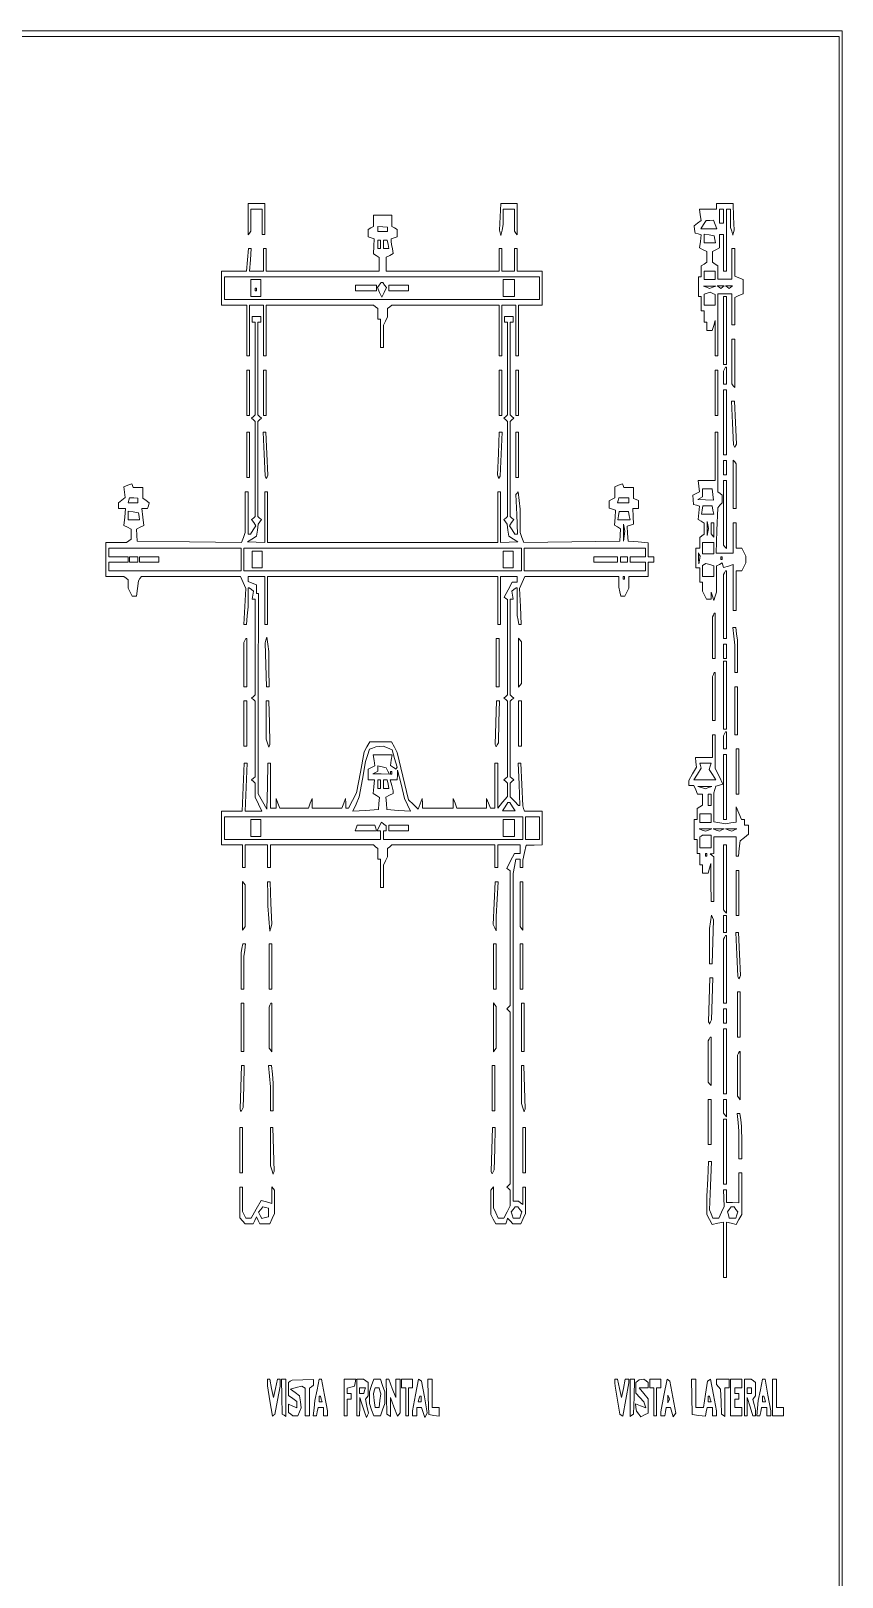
# Paper-space layout 'AN-22-DGE-077' of a CAD drawing. Header units: metres. Extents: x 12 to 191, y -57 to 204.
# Drawn here: x 140.3 to 191.4, y 86.4 to 183.9 of the extents above; entities that cross this region are included whole.
import ezdxf

# ---------------------------------------------------------------- set-up
doc = ezdxf.new("R2010")
doc.units = ezdxf.units.M
doc.layers.add('DGE_CONTORNOS', color=7, linetype='Continuous', lineweight=0)
doc.layers.add('DGE_DATOS', color=7, linetype='Continuous', lineweight=0)

# ---------------------------------------------------------------- blocks, each defined once
blk = doc.blocks.new('LP_REF_DGE_MT_077')
at = {"layer": 'DGE_CONTORNOS'}
for points in [[(21.899, 63.246), (21.899, -57.382), (106.671, -57.382), (191.443, -57.382), (191.443, 63.246), (191.443, 183.875), (106.671, 183.875), (21.899, 183.875)], [(191.267, 90.597), (191.267, -2.324), (189.861, -2.324), (188.455, -2.324), (188.452, -2.013), (188.449, -1.701), (188.333, -2.013), (188.216, -2.324), (154.189, -2.324), (120.162, -2.324), (120.162, -29.675), (120.162, -57.026), (74.239, -57.026), (28.315, -57.026), (28.315, 63.246), (28.315, 183.518), (109.791, 183.518), (191.267, 183.518)], [(154.001, 172.015), (154.001, 171.025), (154.089, 171.135), (154.177, 171.245), (154.177, 171.947), (154.177, 172.649), (154.528, 172.649), (154.88, 172.649), (154.88, 171.848), (154.88, 171.046), (154.968, 171.046), (155.056, 171.046), (155.056, 172.026), (155.056, 173.006), (154.528, 173.006), (154.001, 173.006)], [(169.885, 172.16), (169.838, 171.313), (169.889, 171.147), (169.94, 170.98), (170.006, 171.325), (170.073, 171.669), (170.079, 172.159), (170.085, 172.649), (170.437, 172.649), (170.789, 172.649), (170.789, 171.947), (170.789, 171.245), (170.876, 171.135), (170.964, 171.025), (170.964, 172.015), (170.964, 173.006), (170.448, 173.006), (169.932, 173.006)], [(183.533, 172.828), (183.533, 172.649), (182.995, 172.649), (182.458, 172.649), (182.505, 172.283), (182.552, 171.917), (182.332, 171.748), (182.112, 171.578), (182.148, 171.356), (182.184, 171.135), (182.375, 171.078), (182.566, 171.021), (182.516, 170.611), (182.465, 170.2), (182.691, 170.085), (182.918, 169.97), (182.918, 169.629), (182.918, 169.288), (182.742, 169.175), (182.566, 169.062), (182.566, 168.717), (182.566, 168.373), (182.478, 168.373), (182.39, 168.373), (182.39, 167.749), (182.39, 167.126), (182.478, 167.126), (182.566, 167.126), (182.566, 166.68), (182.566, 166.235), (182.654, 166.235), (182.742, 166.235), (182.742, 165.878), (182.742, 165.522), (182.83, 165.522), (182.918, 165.522), (182.918, 165.255), (182.918, 164.988), (183.089, 164.988), (183.26, 164.988), (183.35, 165.299), (183.44, 165.611), (183.442, 164.498), (183.445, 163.384), (183.533, 163.384), (183.621, 163.384), (183.621, 165.344), (183.621, 167.304), (184.06, 167.304), (184.5, 167.304), (184.5, 166.324), (184.5, 165.344), (184.588, 165.344), (184.675, 165.344), (184.675, 166.213), (184.675, 167.081), (184.939, 167.188), (185.203, 167.295), (185.203, 167.749), (185.203, 168.204), (184.939, 168.311), (184.675, 168.418), (184.675, 169.286), (184.675, 170.155), (184.588, 170.155), (184.5, 170.155), (184.5, 169.195), (184.5, 168.236), (184.06, 168.236), (183.621, 168.236), (183.621, 168.649), (183.621, 169.062), (183.445, 169.175), (183.269, 169.288), (183.269, 169.629), (183.269, 169.97), (183.489, 170.082), (183.709, 170.193), (183.709, 170.62), (183.709, 171.046), (183.841, 171.046), (183.972, 171.046), (183.972, 169.888), (183.972, 168.729), (184.06, 168.729), (184.148, 168.729), (184.148, 170.689), (184.148, 172.649), (184.28, 172.649), (184.412, 172.649), (184.413, 172.07), (184.415, 171.491), (184.49, 171.249), (184.566, 171.008), (184.606, 171.16), (184.646, 171.313), (184.608, 172.159), (184.57, 173.006), (184.051, 173.006), (183.533, 173.006)], [(183.972, 172.204), (183.972, 171.758), (183.841, 171.758), (183.709, 171.758), (183.709, 172.204), (183.709, 172.649), (183.841, 172.649), (183.972, 172.649)], [(161.911, 171.909), (161.911, 171.547), (161.736, 171.454), (161.56, 171.361), (161.56, 171.126), (161.56, 170.892), (161.758, 170.835), (161.955, 170.778), (161.928, 170.304), (161.901, 169.829), (162.082, 169.713), (162.263, 169.596), (162.263, 169.163), (162.263, 168.729), (158.703, 168.729), (155.144, 168.729), (155.144, 169.442), (155.144, 170.155), (155.056, 170.155), (154.968, 170.155), (154.968, 169.442), (154.968, 168.729), (154.527, 168.729), (154.087, 168.729), (154.143, 169.442), (154.199, 170.155), (154.108, 170.155), (154.017, 170.155), (153.957, 169.442), (153.898, 168.729), (153.114, 168.729), (152.331, 168.729), (152.331, 167.66), (152.331, 166.591), (153.122, 166.591), (153.913, 166.591), (153.913, 164.988), (153.913, 163.384), (154.001, 163.384), (154.089, 163.384), (154.089, 164.988), (154.089, 166.591), (154.528, 166.591), (154.968, 166.591), (154.968, 164.988), (154.968, 163.384), (155.056, 163.384), (155.144, 163.384), (155.144, 164.988), (155.144, 166.591), (158.52, 166.591), (161.897, 166.591), (162.036, 166.483), (162.175, 166.375), (162.175, 166.038), (162.175, 165.7), (162.263, 165.7), (162.351, 165.7), (162.351, 164.809), (162.351, 163.918), (162.439, 163.918), (162.527, 163.918), (162.527, 164.618), (162.527, 165.318), (162.658, 165.586), (162.79, 165.853), (162.79, 166.114), (162.79, 166.375), (162.929, 166.483), (163.068, 166.591), (166.445, 166.591), (169.822, 166.591), (169.822, 164.988), (169.822, 163.384), (169.91, 163.384), (169.997, 163.384), (169.997, 164.988), (169.997, 166.591), (170.437, 166.591), (170.876, 166.591), (170.876, 164.988), (170.876, 163.384), (170.964, 163.384), (171.052, 163.384), (171.052, 164.988), (171.052, 166.591), (171.799, 166.591), (172.546, 166.591), (172.546, 167.66), (172.546, 168.729), (171.755, 168.729), (170.964, 168.729), (170.964, 169.442), (170.964, 170.155), (170.876, 170.155), (170.789, 170.155), (170.789, 169.442), (170.789, 168.729), (170.393, 168.729), (169.997, 168.729), (169.997, 169.442), (169.997, 170.155), (169.91, 170.155), (169.822, 170.155), (169.822, 169.442), (169.822, 168.729), (166.262, 168.729), (162.702, 168.729), (162.702, 169.171), (162.702, 169.613), (162.927, 169.728), (163.152, 169.842), (163.097, 170.132), (163.041, 170.422), (163.025, 170.596), (163.01, 170.77), (163.208, 170.831), (163.406, 170.892), (163.406, 171.126), (163.406, 171.361), (163.23, 171.454), (163.054, 171.547), (163.054, 171.909), (163.054, 172.271), (162.483, 172.271), (161.911, 172.271)], [(162.79, 171.367), (162.79, 171.224), (162.483, 171.224), (162.175, 171.224), (162.175, 171.384), (162.175, 171.545), (162.483, 171.527), (162.79, 171.51)], [(183.445, 171.669), (183.554, 171.402), (183.043, 171.402), (182.532, 171.402), (182.703, 171.664), (182.874, 171.925), (183.105, 171.931), (183.336, 171.937)], [(162.351, 170.422), (162.351, 170.155), (162.263, 170.155), (162.175, 170.155), (162.175, 170.422), (162.175, 170.689), (162.263, 170.689), (162.351, 170.689)], [(162.822, 170.422), (162.873, 170.155), (162.7, 170.155), (162.527, 170.155), (162.527, 170.422), (162.527, 170.689), (162.649, 170.689), (162.771, 170.689)], [(183.424, 170.734), (183.46, 170.511), (183.101, 170.511), (182.742, 170.511), (182.742, 170.789), (182.742, 171.067), (183.065, 171.012), (183.387, 170.957)], [(183.445, 168.462), (183.445, 168.195), (183.093, 168.195), (182.742, 168.195), (182.742, 168.462), (182.742, 168.729), (183.093, 168.729), (183.445, 168.729)], [(172.371, 167.66), (172.371, 166.948), (162.439, 166.948), (152.507, 166.948), (152.507, 167.66), (152.507, 168.373), (162.439, 168.373), (172.371, 168.373)], [(154.177, 167.66), (154.177, 167.126), (154.484, 167.126), (154.792, 167.126), (154.792, 167.66), (154.792, 168.195), (154.484, 168.195), (154.177, 168.195)], [(154.528, 167.571), (154.528, 167.482), (154.484, 167.482), (154.441, 167.482), (154.441, 167.571), (154.441, 167.66), (154.484, 167.66), (154.528, 167.66)], [(160.769, 167.66), (160.769, 167.482), (161.428, 167.482), (162.087, 167.482), (162.087, 167.66), (162.087, 167.838), (161.428, 167.838), (160.769, 167.838)], [(162.271, 167.852), (162.147, 167.693), (162.293, 167.396), (162.439, 167.1), (162.585, 167.396), (162.731, 167.693), (162.607, 167.852), (162.483, 168.011), (162.439, 168.011), (162.395, 168.011)], [(162.878, 167.66), (162.878, 167.482), (163.493, 167.482), (164.109, 167.482), (164.109, 167.66), (164.109, 167.838), (163.493, 167.838), (162.878, 167.838)], [(170.085, 167.66), (170.085, 167.126), (170.437, 167.126), (170.789, 167.126), (170.789, 167.66), (170.789, 168.195), (170.437, 168.195), (170.085, 168.195)], [(183.291, 167.713), (183.093, 167.635), (182.896, 167.713), (182.698, 167.79), (183.093, 167.79), (183.489, 167.79)], [(183.906, 167.72), (183.797, 167.631), (183.687, 167.72), (183.577, 167.81), (183.797, 167.81), (184.016, 167.81)], [(184.434, 167.72), (184.324, 167.631), (184.214, 167.72), (184.104, 167.81), (184.324, 167.81), (184.544, 167.81)], [(183.445, 166.927), (183.445, 166.591), (183.093, 166.591), (182.742, 166.591), (182.742, 166.935), (182.742, 167.279), (182.94, 167.342), (183.137, 167.404), (183.291, 167.333), (183.445, 167.262)], [(183.972, 164.988), (183.972, 162.849), (184.06, 162.849), (184.148, 162.849), (184.148, 164.988), (184.148, 167.126), (184.06, 167.126), (183.972, 167.126)], [(154.265, 165.7), (154.265, 165.522), (154.353, 165.522), (154.441, 165.522), (154.441, 162.597), (154.441, 159.672), (154.331, 159.568), (154.221, 159.464), (154.331, 159.36), (154.441, 159.256), (154.441, 156.257), (154.441, 153.257), (154.331, 153.167), (154.221, 153.077), (154.353, 152.881), (154.484, 152.686), (154.314, 152.422), (154.143, 152.159), (154.072, 152.159), (154.001, 152.159), (154.001, 153.495), (154.001, 154.831), (153.913, 154.831), (153.825, 154.831), (153.822, 153.539), (153.82, 152.248), (153.702, 151.934), (153.585, 151.62), (150.299, 151.666), (147.014, 151.713), (146.987, 152.092), (146.96, 152.471), (147.191, 152.589), (147.422, 152.706), (147.364, 153.234), (147.307, 153.762), (147.485, 153.762), (147.662, 153.762), (147.717, 153.942), (147.772, 154.122), (147.569, 154.274), (147.366, 154.426), (147.366, 154.762), (147.365, 155.099), (147.058, 155.099), (146.75, 155.099), (146.706, 155.216), (146.662, 155.333), (146.413, 155.237), (146.164, 155.14), (146.208, 154.798), (146.253, 154.455), (146.04, 154.291), (145.827, 154.127), (145.827, 153.945), (145.827, 153.762), (146.054, 153.762), (146.28, 153.762), (146.223, 153.234), (146.166, 152.706), (146.392, 152.591), (146.618, 152.476), (146.618, 152.158), (146.618, 151.84), (146.479, 151.732), (146.34, 151.624), (145.688, 151.624), (145.036, 151.624), (145.036, 150.555), (145.036, 149.486), (145.6, 149.486), (146.164, 149.486), (146.303, 149.378), (146.442, 149.27), (146.442, 149.009), (146.442, 148.748), (146.568, 148.493), (146.693, 148.239), (146.83, 148.239), (146.966, 148.239), (147.025, 148.729), (147.085, 149.219), (147.181, 149.349), (147.277, 149.48), (150.4, 149.483), (153.523, 149.486), (153.685, 149.102), (153.847, 148.718), (153.79, 147.587), (153.732, 146.457), (153.812, 146.457), (153.891, 146.457), (153.946, 147.014), (154.001, 147.57), (154.001, 148.172), (154.001, 148.773), (154.038, 148.773), (154.075, 148.773), (154.208, 148.669), (154.342, 148.565), (154.294, 148.313), (154.246, 148.06), (154.343, 148.06), (154.441, 148.06), (154.441, 145.046), (154.441, 142.032), (154.331, 141.928), (154.221, 141.824), (154.331, 141.72), (154.441, 141.616), (154.441, 139.24), (154.441, 136.865), (154.331, 136.761), (154.221, 136.657), (154.331, 136.553), (154.441, 136.449), (154.441, 136.01), (154.441, 135.571), (154.656, 135.134), (154.872, 134.697), (154.341, 134.697), (153.809, 134.697), (153.872, 136.211), (153.934, 137.726), (153.844, 137.726), (153.753, 137.726), (153.691, 136.211), (153.629, 134.697), (152.98, 134.697), (152.331, 134.697), (152.331, 133.628), (152.331, 132.559), (152.99, 132.559), (153.649, 132.559), (153.649, 131.846), (153.649, 131.133), (153.737, 131.133), (153.825, 131.133), (153.825, 131.846), (153.825, 132.559), (154.528, 132.559), (155.232, 132.559), (155.232, 131.846), (155.232, 131.133), (155.319, 131.133), (155.407, 131.133), (155.407, 131.846), (155.407, 132.559), (158.652, 132.559), (161.897, 132.559), (162.036, 132.45), (162.175, 132.342), (162.175, 132.005), (162.175, 131.668), (162.263, 131.668), (162.351, 131.668), (162.351, 130.777), (162.351, 129.886), (162.439, 129.886), (162.527, 129.886), (162.527, 130.586), (162.527, 131.286), (162.658, 131.553), (162.79, 131.82), (162.79, 132.081), (162.79, 132.342), (162.929, 132.45), (163.068, 132.559), (166.313, 132.559), (169.558, 132.559), (169.558, 131.846), (169.558, 131.133), (169.646, 131.133), (169.734, 131.133), (169.734, 131.846), (169.734, 132.559), (170.437, 132.559), (171.14, 132.559), (171.14, 132.291), (171.14, 132.024), (170.969, 132.024), (170.798, 132.024), (170.551, 131.554), (170.305, 131.083), (170.415, 131.004), (170.525, 130.925), (170.525, 126.679), (170.525, 122.432), (170.415, 122.328), (170.305, 122.224), (170.415, 122.12), (170.525, 122.016), (170.525, 116.611), (170.525, 111.207), (170.415, 111.103), (170.305, 110.999), (170.415, 110.895), (170.525, 110.791), (170.525, 110.302), (170.525, 109.814), (170.321, 109.426), (170.118, 109.039), (169.94, 109.039), (169.761, 109.039), (169.616, 109.365), (169.47, 109.69), (169.47, 110.355), (169.47, 111.02), (169.382, 110.91), (169.294, 110.8), (169.294, 110.036), (169.294, 109.272), (169.455, 108.977), (169.616, 108.682), (169.933, 108.682), (170.251, 108.682), (170.305, 108.861), (170.36, 109.04), (170.524, 108.861), (170.689, 108.682), (170.945, 108.682), (171.201, 108.682), (171.346, 109.008), (171.492, 109.334), (171.492, 110.166), (171.492, 110.999), (171.404, 110.999), (171.316, 110.999), (171.316, 110.445), (171.316, 109.892), (171.177, 110), (171.038, 110.108), (170.874, 110.108), (170.709, 110.108), (170.705, 120.43), (170.7, 130.752), (170.786, 131.21), (170.872, 131.668), (171.006, 131.668), (171.14, 131.668), (171.14, 131.4), (171.14, 131.133), (171.228, 131.133), (171.316, 131.133), (171.316, 131.365), (171.316, 131.597), (171.426, 132.076), (171.536, 132.556), (172.041, 132.557), (172.546, 132.559), (172.546, 133.628), (172.546, 134.697), (171.98, 134.697), (171.414, 134.697), (171.365, 134.86), (171.315, 135.022), (171.259, 136.374), (171.202, 137.726), (171.114, 137.726), (171.027, 137.726), (171.077, 136.39), (171.127, 135.053), (171.085, 135.053), (171.043, 135.053), (170.784, 135.325), (170.525, 135.597), (170.525, 136.023), (170.525, 136.449), (170.635, 136.553), (170.745, 136.657), (170.635, 136.761), (170.525, 136.865), (170.525, 139.24), (170.525, 141.616), (170.635, 141.72), (170.745, 141.824), (170.635, 141.928), (170.525, 142.032), (170.525, 145.046), (170.525, 148.06), (170.622, 148.06), (170.719, 148.06), (170.672, 148.313), (170.624, 148.565), (170.757, 148.669), (170.891, 148.773), (170.928, 148.773), (170.964, 148.773), (170.964, 147.897), (170.964, 147.02), (171.018, 146.739), (171.071, 146.457), (171.139, 146.457), (171.208, 146.457), (171.163, 147.587), (171.118, 148.717), (171.281, 149.102), (171.443, 149.486), (174.412, 149.486), (177.38, 149.486), (177.38, 149.144), (177.38, 148.802), (177.434, 148.52), (177.487, 148.239), (177.616, 148.239), (177.745, 148.239), (177.87, 148.493), (177.996, 148.748), (177.996, 149.117), (177.996, 149.486), (178.611, 149.486), (179.226, 149.486), (179.226, 149.931), (179.226, 150.377), (179.402, 150.377), (179.578, 150.377), (179.578, 150.555), (179.578, 150.733), (179.402, 150.733), (179.226, 150.733), (179.226, 151.171), (179.226, 151.608), (178.589, 151.661), (177.952, 151.713), (177.925, 152.189), (177.897, 152.666), (178.1, 152.724), (178.303, 152.782), (178.275, 153.272), (178.247, 153.762), (178.429, 153.762), (178.611, 153.762), (178.611, 154.016), (178.611, 154.271), (178.457, 154.331), (178.304, 154.391), (178.303, 154.745), (178.303, 155.099), (177.996, 155.099), (177.688, 155.099), (177.644, 155.216), (177.6, 155.333), (177.358, 155.24), (177.117, 155.146), (177.117, 154.794), (177.117, 154.442), (176.941, 154.348), (176.765, 154.255), (176.765, 154.021), (176.765, 153.787), (176.963, 153.73), (177.161, 153.673), (177.133, 153.198), (177.106, 152.724), (177.292, 152.604), (177.479, 152.484), (177.451, 152.099), (177.424, 151.713), (174.403, 151.666), (171.381, 151.619), (171.263, 151.933), (171.146, 152.248), (171.143, 152.983), (171.14, 153.718), (171.085, 154.272), (171.031, 154.825), (170.959, 154.735), (170.887, 154.645), (170.938, 153.402), (170.99, 152.159), (170.906, 152.159), (170.822, 152.159), (170.651, 152.422), (170.481, 152.686), (170.613, 152.881), (170.745, 153.077), (170.635, 153.167), (170.525, 153.257), (170.525, 156.257), (170.525, 159.256), (170.635, 159.36), (170.745, 159.464), (170.635, 159.568), (170.525, 159.672), (170.525, 162.597), (170.525, 165.522), (170.613, 165.522), (170.701, 165.522), (170.701, 165.7), (170.701, 165.878), (170.437, 165.878), (170.173, 165.878), (170.173, 165.7), (170.173, 165.522), (170.261, 165.522), (170.349, 165.522), (170.349, 162.597), (170.349, 159.672), (170.239, 159.568), (170.129, 159.464), (170.239, 159.36), (170.349, 159.256), (170.349, 156.257), (170.349, 153.257), (170.239, 153.167), (170.129, 153.077), (170.227, 152.929), (170.325, 152.782), (170.383, 152.406), (170.441, 152.029), (170.725, 151.845), (171.008, 151.66), (170.459, 151.642), (169.91, 151.624), (169.91, 153.228), (169.91, 154.831), (169.822, 154.831), (169.734, 154.831), (169.734, 153.228), (169.734, 151.624), (162.483, 151.624), (155.232, 151.624), (155.232, 153.228), (155.232, 154.831), (155.144, 154.831), (155.056, 154.831), (155.056, 153.228), (155.056, 151.624), (154.506, 151.642), (153.957, 151.66), (154.241, 151.845), (154.524, 152.029), (154.582, 152.406), (154.64, 152.782), (154.738, 152.929), (154.836, 153.077), (154.726, 153.167), (154.616, 153.257), (154.616, 156.257), (154.616, 159.256), (154.726, 159.36), (154.836, 159.464), (154.726, 159.568), (154.616, 159.672), (154.616, 162.597), (154.616, 165.522), (154.704, 165.522), (154.792, 165.522), (154.792, 165.7), (154.792, 165.878), (154.528, 165.878), (154.265, 165.878)], [(184.5, 163.038), (184.5, 161.623), (184.588, 161.513), (184.675, 161.403), (184.675, 162.928), (184.675, 164.453), (184.588, 164.453), (184.5, 164.453)], [(153.913, 161.068), (153.913, 159.642), (154.001, 159.642), (154.089, 159.642), (154.089, 161.068), (154.089, 162.493), (154.001, 162.493), (153.913, 162.493)], [(154.968, 161.068), (154.968, 159.642), (155.056, 159.642), (155.144, 159.642), (155.144, 161.068), (155.144, 162.493), (155.056, 162.493), (154.968, 162.493)], [(169.822, 161.068), (169.822, 159.642), (169.91, 159.642), (169.997, 159.642), (169.997, 161.068), (169.997, 162.493), (169.91, 162.493), (169.822, 162.493)], [(170.876, 161.068), (170.876, 159.642), (170.964, 159.642), (171.052, 159.642), (171.052, 161.068), (171.052, 162.493), (170.964, 162.493), (170.876, 162.493)], [(183.445, 161.068), (183.445, 159.642), (183.533, 159.642), (183.621, 159.642), (183.621, 161.068), (183.621, 162.493), (183.533, 162.493), (183.445, 162.493)], [(184.031, 162.552), (183.972, 162.434), (183.972, 162.018), (183.972, 161.602), (184.06, 161.602), (184.148, 161.602), (184.148, 162.137), (184.148, 162.671), (184.119, 162.671), (184.09, 162.671)], [(183.972, 159.197), (183.972, 157.148), (184.06, 157.148), (184.148, 157.148), (184.148, 159.197), (184.148, 161.246), (184.06, 161.246), (183.972, 161.246)], [(184.537, 159.156), (184.599, 157.779), (184.637, 157.701), (184.675, 157.623), (184.728, 157.728), (184.78, 157.834), (184.717, 159.183), (184.655, 160.533), (184.565, 160.533), (184.475, 160.533)], [(153.913, 157.148), (153.913, 155.722), (154.001, 155.722), (154.089, 155.722), (154.089, 157.148), (154.089, 158.573), (154.001, 158.573), (153.913, 158.573)], [(155.005, 157.196), (155.067, 155.819), (155.105, 155.741), (155.144, 155.663), (155.196, 155.768), (155.248, 155.874), (155.185, 157.223), (155.123, 158.573), (155.033, 158.573), (154.944, 158.573)], [(169.775, 157.229), (169.712, 155.884), (169.767, 155.774), (169.822, 155.663), (169.857, 155.737), (169.892, 155.811), (169.955, 157.192), (170.018, 158.573), (169.927, 158.573), (169.837, 158.573)], [(170.876, 157.148), (170.876, 155.722), (170.964, 155.722), (171.052, 155.722), (171.052, 157.148), (171.052, 158.573), (170.964, 158.573), (170.876, 158.573)], [(183.445, 157.058), (183.445, 155.544), (182.907, 155.544), (182.37, 155.544), (182.416, 155.187), (182.462, 154.83), (182.246, 154.72), (182.03, 154.61), (182.057, 154.32), (182.084, 154.029), (182.268, 153.976), (182.452, 153.922), (182.413, 153.503), (182.373, 153.085), (182.557, 152.966), (182.742, 152.847), (182.742, 152.497), (182.742, 152.147), (182.61, 152.045), (182.478, 151.942), (182.478, 151.605), (182.478, 151.268), (182.346, 151.268), (182.215, 151.268), (182.215, 150.644), (182.215, 150.02), (182.346, 150.02), (182.478, 150.02), (182.478, 149.575), (182.478, 149.129), (182.566, 149.129), (182.654, 149.129), (182.654, 148.849), (182.654, 148.569), (182.78, 148.315), (182.905, 148.06), (183.043, 148.06), (183.181, 148.06), (183.183, 148.283), (183.184, 148.506), (183.271, 148.239), (183.357, 147.971), (183.444, 148.239), (183.53, 148.506), (183.532, 149.331), (183.533, 150.157), (183.709, 150.25), (183.884, 150.343), (183.93, 150.194), (183.976, 150.044), (184.282, 150.144), (184.588, 150.245), (184.588, 148.796), (184.588, 147.348), (184.675, 147.348), (184.763, 147.348), (184.763, 148.595), (184.763, 149.842), (184.945, 149.842), (185.128, 149.842), (185.253, 150.097), (185.379, 150.351), (185.379, 150.555), (185.379, 150.759), (185.253, 151.013), (185.128, 151.268), (184.945, 151.268), (184.763, 151.268), (184.763, 152.069), (184.763, 152.871), (184.675, 152.871), (184.588, 152.871), (184.588, 151.909), (184.588, 150.947), (184.048, 150.947), (183.509, 150.947), (183.558, 152.384), (183.606, 153.82), (183.745, 153.978), (183.884, 154.136), (183.884, 154.376), (183.884, 154.615), (183.753, 154.717), (183.621, 154.82), (183.621, 156.697), (183.621, 158.573), (183.533, 158.573), (183.445, 158.573)], [(183.972, 156.346), (183.972, 155.9), (184.06, 155.9), (184.148, 155.9), (184.148, 156.346), (184.148, 156.791), (184.06, 156.791), (183.972, 156.791)], [(184.588, 155.287), (184.588, 153.762), (184.675, 153.762), (184.763, 153.762), (184.763, 155.177), (184.763, 156.592), (184.675, 156.702), (184.588, 156.812)], [(183.295, 154.653), (183.341, 154.297), (182.844, 154.317), (182.346, 154.338), (182.5, 154.42), (182.654, 154.501), (182.654, 154.755), (182.654, 155.009), (182.951, 155.009), (183.249, 155.009)], [(183.972, 153.505), (183.972, 151.467), (184.06, 151.357), (184.148, 151.247), (184.148, 153.395), (184.148, 155.544), (184.06, 155.544), (183.972, 155.544)], [(147.058, 154.27), (147.058, 154.119), (146.745, 154.119), (146.432, 154.119), (146.483, 154.285), (146.533, 154.451), (146.795, 154.436), (147.058, 154.421)], [(177.996, 154.279), (177.996, 154.119), (177.639, 154.119), (177.282, 154.119), (177.331, 154.279), (177.38, 154.439), (177.688, 154.439), (177.996, 154.439)], [(147.124, 153.272), (147.16, 153.049), (146.801, 153.049), (146.442, 153.049), (146.442, 153.327), (146.442, 153.605), (146.765, 153.55), (147.088, 153.495)], [(178.027, 153.317), (178.078, 153.049), (177.688, 153.049), (177.298, 153.049), (177.349, 153.317), (177.399, 153.584), (177.688, 153.584), (177.977, 153.584)], [(183.301, 153.673), (183.352, 153.406), (182.962, 153.406), (182.572, 153.406), (182.622, 153.673), (182.673, 153.94), (182.962, 153.94), (183.25, 153.94)], [(177.705, 152.028), (177.665, 151.713), (177.661, 152.248), (177.658, 152.782), (177.702, 152.563), (177.746, 152.343)], [(182.976, 152.292), (182.932, 152.069), (182.932, 152.515), (182.932, 152.96), (182.976, 152.738), (183.02, 152.515)], [(183.357, 152.415), (183.357, 151.959), (183.269, 152.069), (183.181, 152.18), (183.181, 152.525), (183.181, 152.871), (183.269, 152.871), (183.357, 152.871)], [(153.562, 150.555), (153.562, 149.842), (149.387, 149.842), (145.212, 149.842), (145.212, 150.109), (145.212, 150.377), (145.827, 150.377), (146.442, 150.377), (146.442, 150.555), (146.442, 150.733), (145.827, 150.733), (145.212, 150.733), (145.212, 151), (145.212, 151.268), (149.387, 151.268), (153.562, 151.268)], [(171.228, 150.555), (171.228, 149.842), (162.483, 149.842), (153.737, 149.842), (153.737, 150.555), (153.737, 151.268), (162.483, 151.268), (171.228, 151.268)], [(154.265, 150.555), (154.265, 150.02), (154.572, 150.02), (154.88, 150.02), (154.88, 150.555), (154.88, 151.089), (154.572, 151.089), (154.265, 151.089)], [(170.085, 150.555), (170.085, 150.02), (170.393, 150.02), (170.701, 150.02), (170.701, 150.555), (170.701, 151.089), (170.393, 151.089), (170.085, 151.089)], [(179.05, 151), (179.05, 150.733), (178.567, 150.733), (178.084, 150.733), (178.084, 150.555), (178.084, 150.377), (178.567, 150.377), (179.05, 150.377), (179.05, 150.109), (179.05, 149.842), (175.227, 149.842), (171.404, 149.842), (171.404, 150.555), (171.404, 151.268), (175.227, 151.268), (179.05, 151.268)], [(183.357, 151.268), (183.357, 150.911), (183.006, 150.911), (182.654, 150.911), (182.654, 151.268), (182.654, 151.624), (183.006, 151.624), (183.357, 151.624)], [(146.53, 150.555), (146.53, 150.377), (146.794, 150.377), (147.058, 150.377), (147.058, 150.555), (147.058, 150.733), (146.794, 150.733), (146.53, 150.733)], [(147.145, 150.555), (147.145, 150.377), (147.761, 150.377), (148.376, 150.377), (148.376, 150.555), (148.376, 150.733), (147.761, 150.733), (147.145, 150.733)], [(175.798, 150.555), (175.798, 150.377), (176.545, 150.377), (177.293, 150.377), (177.293, 150.555), (177.293, 150.733), (176.545, 150.733), (175.798, 150.733)], [(177.468, 150.555), (177.468, 150.377), (177.688, 150.377), (177.908, 150.377), (177.908, 150.555), (177.908, 150.733), (177.688, 150.733), (177.468, 150.733)], [(182.45, 150.521), (182.404, 150.288), (182.397, 150.629), (182.39, 150.971), (182.443, 150.863), (182.497, 150.755)], [(183.357, 149.822), (183.357, 149.486), (183.006, 149.486), (182.654, 149.486), (182.654, 149.827), (182.654, 150.169), (182.756, 150.238), (182.858, 150.307), (183.107, 150.232), (183.357, 150.158)], [(183.884, 150.644), (183.884, 150.555), (183.841, 150.555), (183.797, 150.555), (183.797, 150.644), (183.797, 150.733), (183.841, 150.733), (183.884, 150.733)], [(155.056, 147.971), (155.056, 146.457), (155.144, 146.457), (155.232, 146.457), (155.232, 147.971), (155.232, 149.486), (162.483, 149.486), (169.734, 149.486), (169.734, 147.971), (169.734, 146.457), (169.822, 146.457), (169.91, 146.457), (169.91, 147.971), (169.91, 149.486), (170.437, 149.486), (170.964, 149.486), (170.964, 149.308), (170.964, 149.129), (170.801, 149.129), (170.638, 149.129), (170.385, 148.653), (170.132, 148.178), (170.24, 148.104), (170.349, 148.031), (170.349, 145.031), (170.349, 142.032), (170.239, 141.928), (170.129, 141.824), (170.239, 141.72), (170.349, 141.616), (170.349, 139.24), (170.349, 136.865), (170.239, 136.761), (170.129, 136.657), (170.239, 136.553), (170.349, 136.449), (170.349, 136.036), (170.349, 135.623), (170.041, 135.255), (169.734, 134.887), (169.734, 136.306), (169.734, 137.726), (169.646, 137.726), (169.558, 137.726), (169.558, 136.3), (169.558, 134.875), (169.414, 134.875), (169.27, 134.875), (169.153, 135.187), (169.036, 135.499), (169.033, 135.187), (169.031, 134.875), (168.096, 134.875), (167.16, 134.875), (167.044, 135.187), (166.927, 135.499), (166.924, 135.187), (166.921, 134.875), (165.954, 134.875), (164.988, 134.875), (164.985, 135.187), (164.982, 135.499), (164.853, 135.154), (164.724, 134.808), (164.421, 135.102), (164.117, 135.396), (163.76, 136.893), (163.402, 138.389), (163.219, 138.726), (163.036, 139.062), (162.351, 139.062), (161.666, 139.062), (161.494, 138.747), (161.323, 138.432), (161.081, 137.143), (160.839, 135.855), (160.583, 135.365), (160.327, 134.875), (160.24, 134.875), (160.154, 134.875), (160.151, 135.187), (160.148, 135.499), (160.031, 135.187), (159.914, 134.875), (158.979, 134.875), (158.044, 134.875), (158.041, 135.187), (158.039, 135.499), (157.922, 135.187), (157.805, 134.875), (156.902, 134.875), (155.998, 134.875), (155.881, 135.187), (155.764, 135.499), (155.762, 135.187), (155.759, 134.875), (155.583, 134.875), (155.407, 134.875), (155.407, 136.3), (155.407, 137.726), (155.323, 137.726), (155.239, 137.726), (155.213, 136.274), (155.188, 134.821), (154.907, 135.302), (154.626, 135.782), (154.643, 142.099), (154.66, 148.417), (154.594, 148.417), (154.528, 148.417), (154.528, 148.688), (154.528, 148.96), (154.265, 149.067), (154.001, 149.174), (154.001, 149.33), (154.001, 149.486), (154.528, 149.486), (155.056, 149.486)], [(177.732, 149.397), (177.732, 149.308), (177.688, 149.308), (177.644, 149.308), (177.644, 149.397), (177.644, 149.486), (177.688, 149.486), (177.732, 149.486)], [(184.031, 149.723), (183.972, 149.605), (183.972, 147.585), (183.972, 145.566), (184.06, 145.566), (184.148, 145.566), (184.148, 147.704), (184.148, 149.842), (184.119, 149.842), (184.09, 149.842)], [(183.328, 147.051), (183.269, 146.932), (183.269, 145.625), (183.269, 144.319), (183.357, 144.319), (183.445, 144.319), (183.445, 145.744), (183.445, 147.169), (183.416, 147.169), (183.386, 147.169)], [(184.621, 145.722), (184.675, 145.165), (184.675, 144.296), (184.675, 143.428), (184.763, 143.428), (184.851, 143.428), (184.85, 144.452), (184.849, 145.477), (184.796, 145.878), (184.743, 146.279), (184.654, 146.279), (184.566, 146.279)], [(153.796, 145.447), (153.737, 145.328), (153.737, 143.933), (153.737, 142.537), (153.825, 142.537), (153.913, 142.537), (153.913, 144.051), (153.913, 145.566), (153.884, 145.566), (153.855, 145.566)], [(155.128, 145.475), (155.076, 145.299), (155.122, 143.918), (155.167, 142.537), (155.243, 142.537), (155.319, 142.537), (155.311, 143.65), (155.302, 144.764), (155.241, 145.208), (155.18, 145.651)], [(169.646, 144.051), (169.646, 142.537), (169.734, 142.537), (169.822, 142.537), (169.822, 144.051), (169.822, 145.566), (169.734, 145.566), (169.646, 145.566)], [(171.052, 144.051), (171.052, 142.516), (171.14, 142.626), (171.228, 142.736), (171.228, 144.051), (171.228, 145.367), (171.14, 145.477), (171.052, 145.587)], [(183.972, 144.764), (183.972, 144.319), (184.06, 144.319), (184.148, 144.319), (184.148, 144.764), (184.148, 145.209), (184.06, 145.209), (183.972, 145.209)], [(183.328, 143.309), (183.269, 143.19), (183.269, 141.794), (183.269, 140.399), (183.357, 140.399), (183.445, 140.399), (183.445, 141.913), (183.445, 143.428), (183.416, 143.428), (183.386, 143.428)], [(183.972, 142.002), (183.972, 139.864), (184.06, 139.864), (184.148, 139.864), (184.148, 142.002), (184.148, 144.14), (184.06, 144.14), (183.972, 144.14)], [(184.675, 141.022), (184.675, 139.508), (184.763, 139.508), (184.851, 139.508), (184.851, 141.022), (184.851, 142.537), (184.763, 142.537), (184.675, 142.537)], [(153.737, 140.22), (153.737, 138.795), (153.825, 138.795), (153.913, 138.795), (153.913, 140.22), (153.913, 141.646), (153.825, 141.646), (153.737, 141.646)], [(155.145, 140.443), (155.146, 139.24), (155.228, 138.978), (155.31, 138.716), (155.343, 138.8), (155.377, 138.884), (155.339, 140.265), (155.3, 141.646), (155.222, 141.646), (155.144, 141.646)], [(169.624, 140.265), (169.579, 138.884), (169.612, 138.81), (169.646, 138.736), (169.71, 138.866), (169.775, 138.997), (169.808, 140.321), (169.841, 141.646), (169.755, 141.646), (169.669, 141.646)], [(171.052, 140.22), (171.052, 138.795), (171.14, 138.795), (171.228, 138.795), (171.228, 140.22), (171.228, 141.646), (171.14, 141.646), (171.052, 141.646)], [(183.269, 138.795), (183.269, 138.082), (182.735, 138.082), (182.202, 138.082), (182.232, 137.77), (182.262, 137.459), (182.018, 137.042), (181.775, 136.625), (181.775, 136.463), (181.775, 136.3), (181.94, 136.3), (182.105, 136.3), (182.215, 136.033), (182.324, 135.766), (182.489, 135.766), (182.654, 135.766), (182.654, 135.422), (182.654, 135.077), (182.478, 134.964), (182.302, 134.851), (182.302, 134.507), (182.302, 134.162), (182.215, 134.162), (182.127, 134.162), (182.127, 133.539), (182.127, 132.915), (182.215, 132.915), (182.302, 132.915), (182.302, 132.47), (182.302, 132.024), (182.39, 132.024), (182.478, 132.024), (182.478, 131.668), (182.478, 131.311), (182.566, 131.311), (182.654, 131.311), (182.654, 131.044), (182.654, 130.777), (182.825, 130.777), (182.997, 130.777), (183.086, 131.089), (183.176, 131.4), (183.179, 130.198), (183.181, 128.995), (183.269, 128.995), (183.357, 128.995), (183.357, 130.406), (183.357, 131.816), (183.247, 131.906), (183.137, 131.996), (183.247, 132.01), (183.357, 132.024), (183.357, 132.545), (183.357, 133.065), (184.06, 133.065), (184.763, 133.065), (184.763, 132.455), (184.763, 131.846), (184.84, 131.846), (184.917, 131.846), (184.966, 132.336), (185.014, 132.827), (185.284, 133.034), (185.554, 133.24), (185.554, 133.523), (185.554, 133.806), (185.423, 133.806), (185.291, 133.806), (185.291, 133.984), (185.291, 134.162), (185.195, 134.162), (185.099, 134.162), (184.934, 134.563), (184.769, 134.964), (184.766, 134.485), (184.763, 134.006), (184.434, 133.95), (184.104, 133.895), (183.731, 133.957), (183.357, 134.02), (183.358, 134.937), (183.36, 135.855), (183.424, 136.06), (183.489, 136.264), (183.709, 136.327), (183.928, 136.39), (183.687, 136.888), (183.445, 137.386), (183.445, 138.447), (183.445, 139.508), (183.357, 139.508), (183.269, 139.508)], [(184.031, 139.567), (183.972, 139.448), (183.972, 139.033), (183.972, 138.617), (184.06, 138.617), (184.148, 138.617), (184.148, 139.151), (184.148, 139.686), (184.119, 139.686), (184.09, 139.686)], [(162.788, 138.68), (163.072, 138.565), (163.236, 138.02), (163.399, 137.475), (163.365, 137.406), (163.331, 137.337), (163.158, 137.449), (162.984, 137.56), (163.028, 137.899), (163.072, 138.238), (162.483, 138.238), (161.894, 138.238), (161.938, 137.892), (161.983, 137.546), (161.771, 137.439), (161.56, 137.331), (161.56, 136.994), (161.56, 136.657), (161.767, 136.657), (161.975, 136.657), (161.935, 136.229), (161.894, 135.801), (162.084, 135.679), (162.273, 135.557), (162.246, 135.171), (162.219, 134.786), (161.407, 134.735), (160.595, 134.683), (160.802, 135.136), (161.009, 135.589), (161.209, 136.702), (161.409, 137.815), (161.535, 138.205), (161.661, 138.596), (161.852, 138.671), (162.043, 138.746), (162.274, 138.771), (162.505, 138.795)], [(184.763, 137.191), (184.763, 135.766), (184.851, 135.766), (184.939, 135.766), (184.939, 137.191), (184.939, 138.617), (184.851, 138.617), (184.763, 138.617)], [(162.812, 137.22), (162.913, 137.013), (162.39, 137.034), (161.867, 137.054), (162.021, 137.136), (162.175, 137.217), (162.175, 137.381), (162.175, 137.545), (162.442, 137.485), (162.71, 137.426)], [(183.13, 137.523), (183.068, 137.321), (183.279, 136.993), (183.489, 136.665), (182.796, 136.661), (182.103, 136.657), (182.335, 137.027), (182.568, 137.398), (182.518, 137.562), (182.468, 137.726), (182.83, 137.726), (183.192, 137.726)], [(183.972, 136.211), (183.972, 134.162), (184.06, 134.162), (184.148, 134.162), (184.148, 136.211), (184.148, 138.26), (184.06, 138.26), (183.972, 138.26)], [(162.351, 136.39), (162.351, 136.122), (162.263, 136.122), (162.175, 136.122), (162.175, 136.39), (162.175, 136.657), (162.263, 136.657), (162.351, 136.657)], [(162.822, 136.39), (162.873, 136.122), (162.7, 136.122), (162.527, 136.122), (162.527, 136.39), (162.527, 136.657), (162.649, 136.657), (162.771, 136.657)], [(164.05, 135.09), (164.234, 134.681), (163.49, 134.734), (162.746, 134.786), (162.719, 135.18), (162.691, 135.575), (162.916, 135.69), (163.142, 135.805), (163.142, 135.886), (163.142, 135.967), (163.051, 136.312), (162.96, 136.657), (163.183, 136.657), (163.406, 136.657), (163.41, 136.969), (163.414, 137.28), (163.639, 136.39), (163.865, 135.499)], [(163.054, 137.102), (163.054, 137.013), (163.01, 137.013), (162.966, 137.013), (162.966, 137.102), (162.966, 137.191), (163.01, 137.191), (163.054, 137.191)], [(183.029, 136.175), (182.832, 136.098), (182.589, 136.173), (182.346, 136.247), (182.786, 136.249), (183.225, 136.252)], [(183.181, 135.41), (183.181, 135.053), (183.093, 135.053), (183.006, 135.053), (183.006, 135.41), (183.006, 135.766), (183.093, 135.766), (183.181, 135.766)], [(170.662, 134.97), (170.832, 134.708), (170.437, 134.708), (170.041, 134.708), (170.212, 134.97), (170.383, 135.231), (170.437, 135.231), (170.491, 135.231)], [(183.181, 134.251), (183.181, 133.984), (182.83, 133.984), (182.478, 133.984), (182.478, 134.251), (182.478, 134.519), (182.83, 134.519), (183.181, 134.519)], [(171.316, 133.621), (171.316, 132.915), (166.921, 132.915), (162.527, 132.915), (162.527, 133.182), (162.527, 133.45), (162.615, 133.45), (162.702, 133.45), (162.702, 133.609), (162.702, 133.768), (162.555, 133.882), (162.408, 133.997), (162.272, 133.723), (162.137, 133.45), (162.244, 133.45), (162.351, 133.45), (162.351, 133.182), (162.351, 132.915), (157.429, 132.915), (152.507, 132.915), (152.507, 133.623), (152.507, 134.331), (161.911, 134.33), (171.316, 134.328)], [(154.177, 133.628), (154.177, 133.093), (154.484, 133.093), (154.792, 133.093), (154.792, 133.628), (154.792, 134.162), (154.484, 134.162), (154.177, 134.162)], [(160.813, 133.628), (160.758, 133.45), (161.428, 133.45), (162.098, 133.45), (162.043, 133.628), (161.989, 133.806), (161.428, 133.806), (160.867, 133.806)], [(162.878, 133.628), (162.878, 133.45), (163.493, 133.45), (164.109, 133.45), (164.109, 133.628), (164.109, 133.806), (163.493, 133.806), (162.878, 133.806)], [(170.085, 133.628), (170.085, 133.093), (170.437, 133.093), (170.789, 133.093), (170.789, 133.628), (170.789, 134.162), (170.437, 134.162), (170.085, 134.162)], [(172.371, 133.628), (172.371, 132.915), (171.931, 132.915), (171.492, 132.915), (171.492, 133.628), (171.492, 134.34), (171.931, 134.34), (172.371, 134.34)], [(183.028, 133.502), (182.83, 133.425), (182.632, 133.502), (182.434, 133.579), (182.83, 133.579), (183.225, 133.579)], [(183.864, 133.505), (183.711, 133.424), (183.512, 133.502), (183.313, 133.579), (183.665, 133.583), (184.016, 133.586)], [(184.655, 133.505), (184.502, 133.424), (184.303, 133.502), (184.104, 133.579), (184.456, 133.583), (184.807, 133.586)], [(183.181, 132.781), (183.181, 132.38), (182.83, 132.38), (182.478, 132.38), (182.478, 132.722), (182.478, 133.063), (182.566, 133.123), (182.654, 133.182), (182.918, 133.182), (183.181, 133.182)], [(183.972, 130.52), (183.972, 128.481), (184.06, 128.371), (184.148, 128.261), (184.148, 130.41), (184.148, 132.559), (184.06, 132.559), (183.972, 132.559)], [(182.918, 131.935), (182.918, 131.846), (182.874, 131.846), (182.83, 131.846), (182.83, 131.935), (182.83, 132.024), (182.874, 132.024), (182.918, 132.024)], [(184.763, 129.53), (184.763, 128.104), (184.851, 128.104), (184.939, 128.104), (184.939, 129.53), (184.939, 130.955), (184.851, 130.955), (184.763, 130.955)], [(153.649, 128.728), (153.649, 127.192), (153.737, 127.302), (153.825, 127.412), (153.825, 128.728), (153.825, 130.043), (153.737, 130.153), (153.649, 130.263)], [(155.238, 129.485), (155.245, 128.728), (155.305, 127.926), (155.366, 127.124), (155.434, 127.342), (155.503, 127.561), (155.443, 128.902), (155.383, 130.242), (155.307, 130.242), (155.232, 130.242)], [(169.511, 128.892), (169.448, 127.543), (169.547, 127.342), (169.646, 127.142), (169.646, 127.597), (169.646, 128.052), (169.702, 129.147), (169.759, 130.242), (169.666, 130.242), (169.573, 130.242)], [(171.14, 128.827), (171.14, 127.412), (171.228, 127.302), (171.316, 127.192), (171.316, 128.717), (171.316, 130.242), (171.228, 130.242), (171.14, 130.242)], [(183.15, 127.715), (183.096, 127.302), (183.095, 126.189), (183.093, 125.075), (183.172, 125.075), (183.25, 125.075), (183.289, 126.456), (183.329, 127.837), (183.267, 127.982), (183.205, 128.128)], [(183.972, 127.57), (183.972, 127.035), (184.06, 127.035), (184.148, 127.035), (184.148, 127.57), (184.148, 128.104), (184.06, 128.104), (183.972, 128.104)], [(184.031, 126.738), (183.972, 126.619), (183.972, 124.6), (183.972, 122.58), (184.06, 122.58), (184.148, 122.58), (184.148, 124.719), (184.148, 126.857), (184.119, 126.857), (184.09, 126.857)], [(184.801, 125.658), (184.862, 124.281), (184.901, 124.203), (184.939, 124.125), (184.991, 124.23), (185.043, 124.336), (184.981, 125.685), (184.919, 127.035), (184.829, 127.035), (184.739, 127.035)], [(153.615, 126.04), (153.562, 125.759), (153.562, 124.615), (153.562, 123.471), (153.649, 123.471), (153.737, 123.471), (153.739, 124.496), (153.74, 125.52), (153.793, 125.921), (153.846, 126.322), (153.757, 126.322), (153.668, 126.322)], [(155.319, 124.897), (155.319, 123.471), (155.407, 123.471), (155.495, 123.471), (155.495, 124.897), (155.495, 126.322), (155.407, 126.322), (155.319, 126.322)], [(169.47, 124.897), (169.47, 123.471), (169.558, 123.471), (169.646, 123.471), (169.646, 124.897), (169.646, 126.322), (169.558, 126.322), (169.47, 126.322)], [(171.14, 124.897), (171.14, 123.471), (171.228, 123.471), (171.316, 123.471), (171.316, 124.897), (171.316, 126.322), (171.228, 126.322), (171.14, 126.322)], [(183.071, 122.803), (183.026, 121.422), (183.06, 121.348), (183.093, 121.274), (183.158, 121.405), (183.222, 121.535), (183.255, 122.86), (183.288, 124.184), (183.202, 124.184), (183.117, 124.184)], [(184.851, 121.868), (184.851, 120.442), (184.939, 120.442), (185.027, 120.442), (185.027, 121.868), (185.027, 123.293), (184.939, 123.293), (184.851, 123.293)], [(153.562, 121.066), (153.562, 119.551), (153.649, 119.551), (153.737, 119.551), (153.737, 121.066), (153.737, 122.58), (153.649, 122.58), (153.562, 122.58)], [(155.378, 122.462), (155.319, 122.343), (155.319, 121.047), (155.319, 119.751), (155.407, 119.641), (155.495, 119.53), (155.495, 121.055), (155.495, 122.58), (155.466, 122.58), (155.437, 122.58)], [(169.47, 121.066), (169.47, 119.53), (169.558, 119.641), (169.646, 119.751), (169.646, 121.066), (169.646, 122.381), (169.558, 122.491), (169.47, 122.602)], [(171.228, 121.066), (171.228, 119.551), (171.316, 119.551), (171.404, 119.551), (171.404, 121.066), (171.404, 122.58), (171.316, 122.58), (171.228, 122.58)], [(183.972, 121.779), (183.972, 121.333), (184.06, 121.333), (184.148, 121.333), (184.148, 121.779), (184.148, 122.224), (184.06, 122.224), (183.972, 122.224)], [(183.972, 118.928), (183.972, 116.879), (184.06, 116.879), (184.148, 116.879), (184.148, 118.928), (184.148, 120.977), (184.06, 120.977), (183.972, 120.977)], [(183.064, 120.324), (183.006, 120.205), (183.006, 118.909), (183.006, 117.612), (183.093, 117.502), (183.181, 117.392), (183.181, 118.917), (183.181, 120.442), (183.152, 120.442), (183.123, 120.442)], [(184.91, 119.433), (184.851, 119.314), (184.851, 118.018), (184.851, 116.722), (184.939, 116.611), (185.027, 116.501), (185.027, 118.026), (185.027, 119.551), (184.998, 119.551), (184.968, 119.551)], [(153.54, 117.28), (153.494, 115.899), (153.528, 115.824), (153.562, 115.75), (153.626, 115.881), (153.691, 116.012), (153.724, 117.336), (153.757, 118.661), (153.671, 118.661), (153.585, 118.661)], [(155.351, 117.992), (155.405, 117.324), (155.406, 116.567), (155.407, 115.81), (155.495, 115.81), (155.583, 115.81), (155.583, 116.678), (155.583, 117.547), (155.528, 118.104), (155.473, 118.661), (155.385, 118.661), (155.296, 118.661)], [(169.382, 117.235), (169.382, 115.81), (169.47, 115.81), (169.558, 115.81), (169.558, 117.235), (169.558, 118.661), (169.47, 118.661), (169.382, 118.661)], [(171.229, 117.458), (171.231, 116.255), (171.312, 115.993), (171.394, 115.731), (171.428, 115.815), (171.461, 115.899), (171.423, 117.28), (171.385, 118.661), (171.306, 118.661), (171.228, 118.661)], [(183.006, 115.097), (183.006, 113.671), (183.093, 113.671), (183.181, 113.671), (183.181, 115.097), (183.181, 116.522), (183.093, 116.522), (183.006, 116.522)], [(183.972, 116.087), (183.972, 115.652), (184.06, 115.542), (184.148, 115.432), (184.148, 115.977), (184.148, 116.522), (184.06, 116.522), (183.972, 116.522)], [(183.972, 113.226), (183.972, 111.177), (184.06, 111.177), (184.148, 111.177), (184.148, 113.226), (184.148, 115.275), (184.06, 115.275), (183.972, 115.275)], [(184.884, 115.075), (184.939, 114.518), (184.939, 113.649), (184.939, 112.781), (185.027, 112.781), (185.115, 112.781), (185.114, 113.805), (185.113, 114.83), (185.06, 115.231), (185.007, 115.631), (184.918, 115.631), (184.829, 115.631)], [(153.474, 113.315), (153.474, 111.89), (153.562, 111.89), (153.649, 111.89), (153.649, 113.315), (153.649, 114.741), (153.562, 114.741), (153.474, 114.741)], [(155.409, 113.538), (155.41, 112.335), (155.492, 112.073), (155.574, 111.811), (155.607, 111.895), (155.641, 111.979), (155.602, 113.36), (155.564, 114.741), (155.486, 114.741), (155.407, 114.741)], [(169.36, 113.36), (169.315, 111.979), (169.349, 111.904), (169.382, 111.83), (169.447, 111.961), (169.511, 112.092), (169.544, 113.416), (169.577, 114.741), (169.491, 114.741), (169.405, 114.741)], [(171.316, 113.315), (171.316, 111.89), (171.404, 111.89), (171.492, 111.89), (171.492, 113.315), (171.492, 114.741), (171.404, 114.741), (171.316, 114.741)], [(182.974, 111.507), (182.918, 110.412), (182.918, 109.842), (182.918, 109.272), (183.089, 108.958), (183.26, 108.643), (183.616, 108.712), (183.972, 108.781), (183.972, 107.039), (183.972, 105.297), (184.06, 105.297), (184.148, 105.297), (184.148, 107.043), (184.148, 108.789), (184.46, 108.715), (184.771, 108.642), (184.943, 108.957), (185.115, 109.272), (185.115, 110.581), (185.115, 111.89), (185.027, 111.89), (184.939, 111.89), (184.939, 110.949), (184.939, 110.009), (184.544, 110.014), (184.149, 110.019), (184.148, 110.42), (184.148, 110.821), (184.054, 110.821), (183.959, 110.821), (183.986, 110.301), (184.013, 109.781), (183.847, 109.41), (183.681, 109.039), (183.486, 109.039), (183.291, 109.039), (183.184, 109.3), (183.077, 109.561), (183.14, 111.081), (183.202, 112.602), (183.116, 112.602), (183.031, 112.602)], [(153.474, 110.025), (153.474, 109.051), (153.644, 108.867), (153.814, 108.682), (154.066, 108.682), (154.317, 108.682), (154.423, 108.896), (154.528, 109.11), (154.634, 108.896), (154.739, 108.682), (155.06, 108.682), (155.38, 108.682), (155.526, 109.008), (155.671, 109.334), (155.671, 110.067), (155.671, 110.8), (155.583, 110.91), (155.495, 111.02), (155.495, 110.492), (155.495, 109.964), (155.158, 110.055), (154.82, 110.147), (154.509, 109.593), (154.198, 109.039), (154.029, 109.039), (153.86, 109.039), (153.755, 109.253), (153.649, 109.466), (153.649, 110.233), (153.649, 110.999), (153.562, 110.999), (153.474, 110.999)], [(155.276, 109.395), (155.276, 109.128), (155.068, 109.068), (154.86, 109.009), (154.761, 109.209), (154.662, 109.41), (154.793, 109.582), (154.924, 109.754), (155.1, 109.708), (155.276, 109.662)], [(171.129, 109.59), (171.25, 109.435), (171.19, 109.237), (171.13, 109.039), (170.92, 109.039), (170.711, 109.039), (170.651, 109.237), (170.59, 109.435), (170.711, 109.59), (170.832, 109.746), (170.92, 109.746), (171.008, 109.746)], [(184.753, 109.59), (184.874, 109.435), (184.813, 109.237), (184.753, 109.039), (184.544, 109.039), (184.334, 109.039), (184.274, 109.237), (184.214, 109.435), (184.335, 109.59), (184.456, 109.746), (184.544, 109.746), (184.632, 109.746)], [(155.232, 98.675), (155.232, 98.468), (155.38, 97.514), (155.528, 96.559), (155.61, 96.614), (155.691, 96.669), (155.857, 97.553), (156.022, 98.437), (156.023, 98.66), (156.023, 98.882), (155.935, 98.882), (155.847, 98.882), (155.723, 98.303), (155.599, 97.724), (155.484, 98.303), (155.369, 98.882), (155.3, 98.882), (155.232, 98.882)], [(156.128, 97.783), (156.154, 96.683), (156.264, 96.61), (156.374, 96.536), (156.374, 97.709), (156.374, 98.882), (156.238, 98.882), (156.102, 98.882)], [(156.66, 98.753), (156.55, 98.675), (156.55, 98.261), (156.55, 97.848), (156.814, 97.662), (157.077, 97.476), (157.077, 97.274), (157.077, 97.072), (156.814, 97.19), (156.55, 97.307), (156.55, 97.045), (156.55, 96.782), (156.689, 96.674), (156.828, 96.566), (156.986, 96.566), (157.144, 96.566), (157.25, 96.825), (157.355, 97.084), (157.296, 97.464), (157.236, 97.844), (156.959, 98.049), (156.682, 98.254), (157.033, 98.353), (157.385, 98.451), (157.495, 98.38), (157.605, 98.31), (157.605, 97.438), (157.605, 96.566), (157.736, 96.566), (157.868, 96.566), (157.868, 97.438), (157.868, 98.31), (158, 98.412), (158.132, 98.515), (158.132, 98.694), (158.132, 98.873), (157.451, 98.852), (156.77, 98.831)], [(158.347, 98.214), (158.208, 97.546), (158.159, 97.056), (158.11, 96.566), (158.212, 96.566), (158.313, 96.566), (158.364, 96.833), (158.414, 97.101), (158.581, 97.101), (158.747, 97.101), (158.747, 96.833), (158.747, 96.566), (158.879, 96.566), (159.011, 96.566), (159.011, 96.728), (159.011, 96.891), (158.823, 97.887), (158.635, 98.882), (158.56, 98.882), (158.486, 98.882)], [(160.066, 97.724), (160.066, 96.566), (160.154, 96.566), (160.241, 96.566), (160.241, 97.101), (160.241, 97.635), (160.373, 97.635), (160.505, 97.635), (160.505, 97.813), (160.505, 97.992), (160.373, 97.992), (160.241, 97.992), (160.241, 98.158), (160.241, 98.324), (160.476, 98.381), (160.711, 98.437), (160.747, 98.66), (160.783, 98.882), (160.425, 98.882), (160.066, 98.882)], [(160.857, 97.724), (160.857, 96.566), (160.945, 96.566), (161.032, 96.566), (161.038, 97.145), (161.043, 97.724), (161.147, 97.397), (161.252, 97.07), (161.355, 96.774), (161.458, 96.478), (161.523, 96.61), (161.588, 96.743), (161.49, 97.183), (161.391, 97.622), (161.475, 97.728), (161.56, 97.834), (161.56, 98.25), (161.56, 98.666), (161.421, 98.774), (161.282, 98.882), (161.069, 98.882), (160.857, 98.882)], [(161.785, 98.486), (161.648, 98.09), (161.648, 97.724), (161.648, 97.358), (161.785, 96.962), (161.921, 96.566), (162.131, 96.566), (162.341, 96.566), (162.478, 96.962), (162.615, 97.358), (162.615, 97.724), (162.615, 98.09), (162.478, 98.486), (162.341, 98.882), (162.131, 98.882), (161.921, 98.882)], [(162.72, 97.783), (162.746, 96.683), (162.856, 96.61), (162.966, 96.536), (162.967, 97.13), (162.968, 97.724), (163.194, 97.143), (163.42, 96.563), (163.5, 96.664), (163.581, 96.765), (163.581, 97.824), (163.581, 98.882), (163.449, 98.882), (163.318, 98.882), (163.317, 98.303), (163.316, 97.724), (163.091, 98.303), (162.865, 98.882), (162.78, 98.882), (162.694, 98.882)], [(163.669, 98.615), (163.669, 98.348), (163.801, 98.348), (163.933, 98.348), (163.933, 97.457), (163.933, 96.566), (164.021, 96.566), (164.109, 96.566), (164.109, 97.457), (164.109, 98.348), (164.241, 98.348), (164.372, 98.348), (164.372, 98.615), (164.372, 98.882), (164.021, 98.882), (163.669, 98.882)], [(164.561, 97.892), (164.372, 96.891), (164.372, 96.728), (164.372, 96.566), (164.504, 96.566), (164.636, 96.566), (164.636, 96.833), (164.636, 97.101), (164.78, 97.101), (164.924, 97.101), (165.037, 96.789), (165.149, 96.478), (165.22, 96.621), (165.291, 96.764), (165.113, 97.767), (164.935, 98.77), (164.843, 98.832), (164.751, 98.894)], [(165.357, 97.769), (165.383, 96.655), (165.713, 96.6), (166.042, 96.545), (166.042, 96.823), (166.042, 97.101), (165.823, 97.101), (165.603, 97.101), (165.603, 97.992), (165.603, 98.882), (165.467, 98.882), (165.331, 98.882)], [(177.124, 98.66), (177.13, 98.437), (177.283, 97.557), (177.436, 96.677), (177.527, 96.615), (177.618, 96.554), (177.807, 97.603), (177.996, 98.652), (177.996, 98.767), (177.996, 98.882), (177.883, 98.882), (177.771, 98.882), (177.655, 98.303), (177.54, 97.724), (177.416, 98.303), (177.292, 98.882), (177.204, 98.882), (177.117, 98.882)], [(178.084, 97.709), (178.084, 96.536), (178.193, 96.61), (178.303, 96.683), (178.329, 97.783), (178.356, 98.882), (178.22, 98.882), (178.084, 98.882)], [(178.545, 98.764), (178.435, 98.675), (178.435, 98.338), (178.435, 98.001), (178.693, 97.73), (178.951, 97.46), (179.01, 97.269), (179.068, 97.078), (178.74, 97.202), (178.413, 97.327), (178.451, 97.093), (178.49, 96.859), (178.625, 96.686), (178.76, 96.514), (178.993, 96.632), (179.226, 96.751), (179.226, 97.196), (179.226, 97.64), (178.941, 97.993), (178.655, 98.347), (178.941, 98.347), (179.226, 98.348), (179.226, 98.507), (179.226, 98.666), (179.087, 98.774), (178.948, 98.882), (178.801, 98.868), (178.655, 98.854)], [(179.314, 98.615), (179.314, 98.348), (179.446, 98.348), (179.578, 98.348), (179.578, 97.457), (179.578, 96.566), (179.666, 96.566), (179.754, 96.566), (179.754, 97.457), (179.754, 98.348), (179.885, 98.348), (180.017, 98.348), (180.017, 98.615), (180.017, 98.882), (179.666, 98.882), (179.314, 98.882)], [(180.215, 97.851), (180.017, 96.819), (180.017, 96.693), (180.017, 96.566), (180.14, 96.566), (180.262, 96.566), (180.313, 96.833), (180.363, 97.101), (180.493, 97.101), (180.624, 97.101), (180.704, 96.808), (180.785, 96.516), (180.877, 96.631), (180.969, 96.747), (180.776, 97.757), (180.583, 98.767), (180.497, 98.825), (180.412, 98.883)], [(181.969, 97.769), (181.995, 96.655), (182.413, 96.601), (182.832, 96.546), (182.884, 96.824), (182.936, 97.101), (183.103, 97.101), (183.269, 97.101), (183.269, 96.833), (183.269, 96.566), (183.401, 96.566), (183.533, 96.566), (183.533, 96.728), (183.533, 96.891), (183.344, 97.892), (183.155, 98.894), (183.06, 98.83), (182.966, 98.767), (182.839, 97.934), (182.711, 97.101), (182.463, 97.101), (182.215, 97.101), (182.215, 97.992), (182.215, 98.882), (182.078, 98.882), (181.942, 98.882)], [(183.533, 98.713), (183.533, 98.544), (183.659, 98.401), (183.784, 98.259), (183.812, 97.471), (183.841, 96.683), (183.95, 96.61), (184.06, 96.536), (184.06, 97.442), (184.06, 98.348), (184.192, 98.348), (184.324, 98.348), (184.324, 98.615), (184.324, 98.882), (183.928, 98.882), (183.533, 98.882)], [(184.412, 97.724), (184.412, 96.566), (184.763, 96.566), (185.115, 96.566), (185.115, 96.833), (185.115, 97.101), (184.895, 97.101), (184.675, 97.101), (184.675, 97.368), (184.675, 97.635), (184.807, 97.635), (184.939, 97.635), (184.939, 97.813), (184.939, 97.992), (184.807, 97.992), (184.675, 97.992), (184.675, 98.17), (184.675, 98.348), (184.895, 98.348), (185.115, 98.348), (185.115, 98.615), (185.115, 98.882), (184.763, 98.882), (184.412, 98.882)], [(185.291, 97.724), (185.291, 96.566), (185.379, 96.566), (185.467, 96.566), (185.467, 97.145), (185.467, 97.724), (185.641, 97.145), (185.816, 96.566), (185.905, 96.566), (185.994, 96.566), (185.994, 96.756), (185.994, 96.946), (185.906, 97.28), (185.818, 97.614), (185.906, 97.724), (185.994, 97.834), (185.994, 98.25), (185.994, 98.666), (185.855, 98.774), (185.716, 98.882), (185.503, 98.882), (185.291, 98.882)], [(186.297, 98.214), (186.158, 97.546), (186.109, 97.056), (186.06, 96.566), (186.161, 96.566), (186.263, 96.566), (186.314, 96.833), (186.364, 97.101), (186.531, 97.101), (186.697, 97.101), (186.697, 96.833), (186.697, 96.566), (186.829, 96.566), (186.961, 96.566), (186.961, 96.728), (186.961, 96.891), (186.773, 97.887), (186.585, 98.882), (186.51, 98.882), (186.436, 98.882)], [(187.049, 97.724), (187.049, 96.566), (187.4, 96.566), (187.752, 96.566), (187.752, 96.833), (187.752, 97.101), (187.532, 97.101), (187.312, 97.101), (187.312, 97.992), (187.312, 98.882), (187.18, 98.882), (187.049, 98.882)], [(158.615, 97.635), (158.67, 97.457), (158.577, 97.457), (158.484, 97.457), (158.484, 97.635), (158.484, 97.813), (158.522, 97.813), (158.561, 97.813)], [(161.34, 98.17), (161.286, 97.992), (161.159, 97.992), (161.032, 97.992), (161.032, 98.17), (161.032, 98.348), (161.213, 98.348), (161.394, 98.348)], [(162.31, 98.16), (162.367, 97.971), (162.313, 97.536), (162.26, 97.101), (162.131, 97.101), (162.003, 97.101), (161.949, 97.536), (161.895, 97.971), (161.952, 98.16), (162.01, 98.348), (162.131, 98.348), (162.253, 98.348)], [(164.9, 97.635), (164.9, 97.457), (164.807, 97.457), (164.714, 97.457), (164.768, 97.635), (164.822, 97.813), (164.861, 97.813), (164.9, 97.813)], [(180.515, 97.516), (180.457, 97.398), (180.457, 97.635), (180.457, 97.873), (180.515, 97.754), (180.574, 97.635)], [(183.137, 97.635), (183.192, 97.457), (183.099, 97.457), (183.006, 97.457), (183.006, 97.635), (183.006, 97.813), (183.044, 97.813), (183.083, 97.813)], [(185.73, 98.17), (185.73, 97.992), (185.598, 97.992), (185.467, 97.992), (185.467, 98.17), (185.467, 98.348), (185.598, 98.348), (185.73, 98.348)], [(186.565, 97.635), (186.62, 97.457), (186.526, 97.457), (186.433, 97.457), (186.433, 97.635), (186.433, 97.813), (186.472, 97.813), (186.511, 97.813)]]:
    blk.add_lwpolyline(points, close=True, dxfattribs=at)

psp = doc.layouts.new('AN-22-DGE-077')

# ---------------------------------------------------------------- block references
at = {"layer": 'DGE_DATOS'}
psp.add_blockref('LP_REF_DGE_MT_077', (0, 0), dxfattribs=at)

doc.saveas('drawing.dxf')
